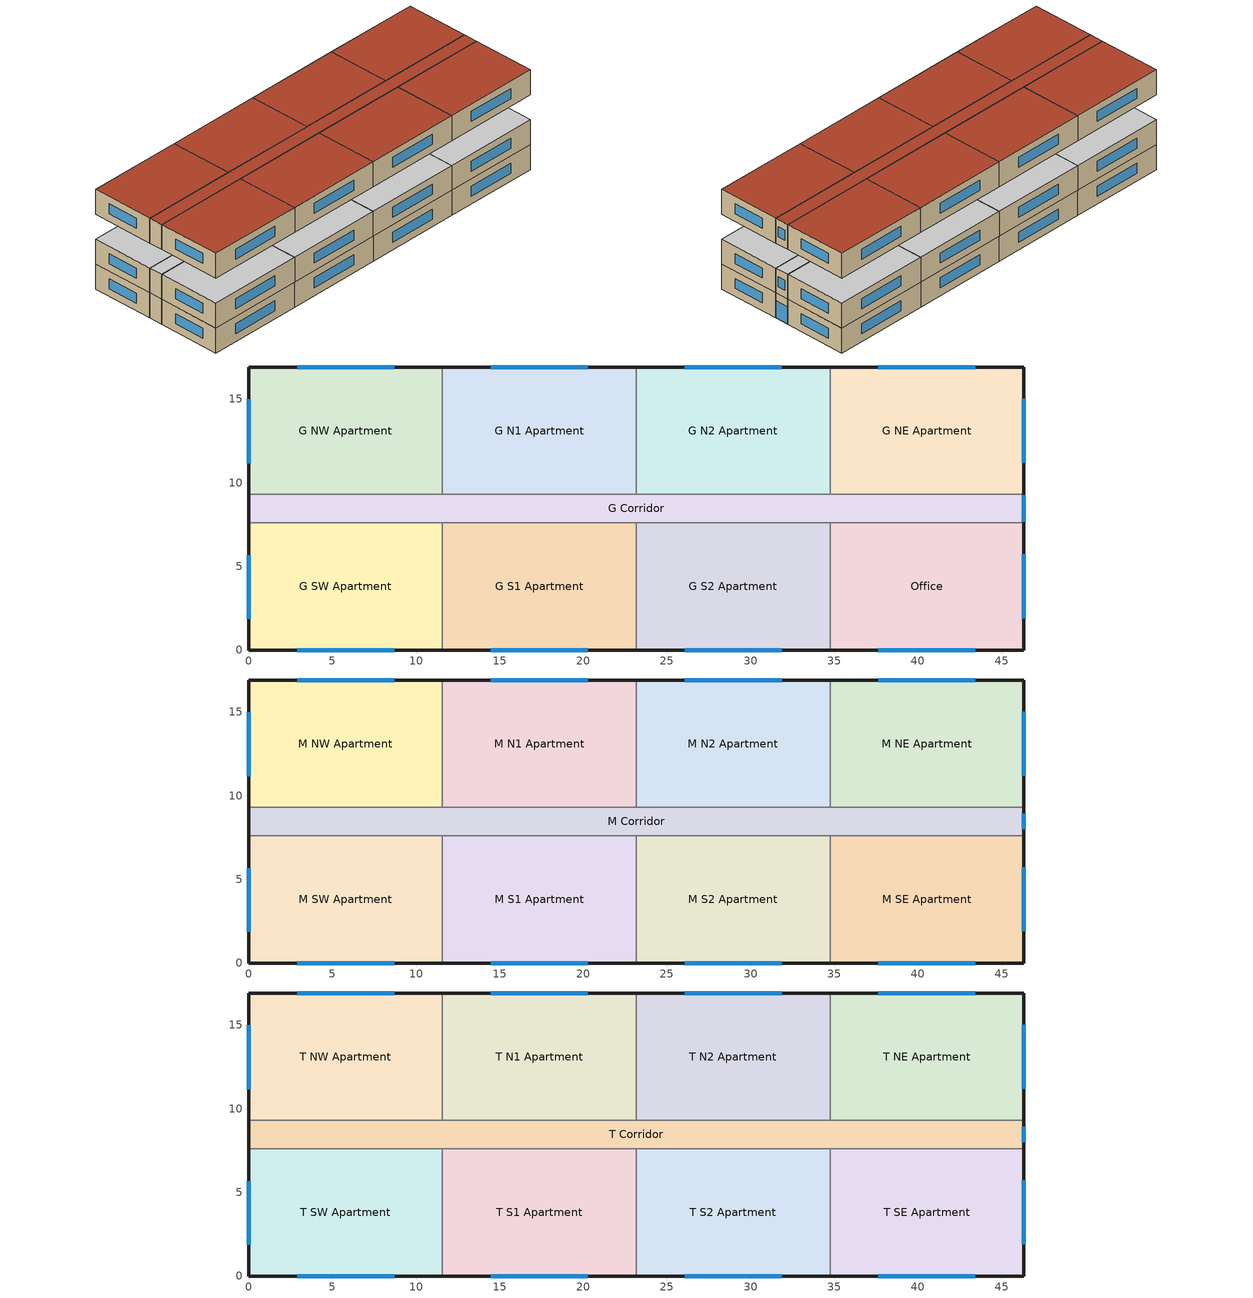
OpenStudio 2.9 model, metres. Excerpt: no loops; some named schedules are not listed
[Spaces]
G S1 Apartment
 floor ground: 23.16,7.62 23.16,0 11.58,0 11.58,7.62 z0
 wall outside: 11.58,0 23.16,0 z0:3.05
 wall to G S2 Apartment: 23.16,0 23.16,7.62 z0:3.05
 wall to G Corridor: 23.16,7.62 11.58,7.62 z0:3.05
 wall to G SW Apartment: 11.58,7.62 11.58,0 z0:3.05
 window: 14.48,0 20.27,0 z0.95:2.17
 ceiling adiabatic (Floor Adiabatic construction): 23.16,0 23.16,7.62 11.58,7.62 11.58,0 z3.05
G S2 Apartment
 floor ground: 34.75,7.62 34.75,0 23.16,0 23.16,7.62 z0
 wall outside: 23.16,0 34.75,0 z0:3.05
 wall to Office: 34.75,0 34.75,7.62 z0:3.05
 wall to G Corridor: 34.75,7.62 23.16,7.62 z0:3.05
 window: 26.06,0 31.85,0 z0.95:2.17
 ceiling adiabatic (Floor Adiabatic construction): 34.75,0 34.75,7.62 23.16,7.62 23.16,0 z3.05
G NE Apartment
 floor ground: 46.33,16.92 46.33,9.3 34.75,9.3 34.75,16.92 z0
 wall outside: 46.33,9.3 46.33,16.92 34.75,16.92 z0:3.05
 wall to G Corridor: 34.75,9.3 46.33,9.3 z0:3.05
 wall to G N2 Apartment: 34.75,16.92 34.75,9.3 z0:3.05
 window: 46.33,11.2 46.33,15.01 / 43.43,16.92 37.64,16.92 z0.95:2.17
 ceiling adiabatic (Floor Adiabatic construction): 46.33,9.3 46.33,16.92 34.75,16.92 34.75,9.3 z3.05
G NW Apartment
 floor ground: 11.58,16.92 11.58,9.3 0,9.3 0,16.92 z0
 wall outside: 11.58,16.92 0,16.92 0,9.3 z0:3.05
 wall to G N1 Apartment: 11.58,9.3 11.58,16.92 z0:3.05
 wall to G Corridor: 0,9.3 11.58,9.3 z0:3.05
 window: 8.69,16.92 2.89,16.92 / 0,14.97 0,11.16 z0.95:2.17
 ceiling adiabatic (Floor Adiabatic construction): 11.58,9.3 11.58,16.92 0,16.92 0,9.3 z3.05
G N1 Apartment
 floor ground: 23.16,16.92 23.16,9.3 11.58,9.3 11.58,16.92 z0
 wall outside: 23.16,16.92 11.58,16.92 z0:3.05
 wall to G N2 Apartment: 23.16,9.3 23.16,16.92 z0:3.05
 wall to G Corridor: 11.58,9.3 23.16,9.3 z0:3.05
 window: 20.27,16.92 14.48,16.92 z0.95:2.17
 ceiling adiabatic (Floor Adiabatic construction): 23.16,9.3 23.16,16.92 11.58,16.92 11.58,9.3 z3.05
Office
 floor ground: 46.33,7.62 46.33,0 34.75,0 34.75,7.62 z0
 wall outside: 34.75,0 46.33,0 46.33,7.62 z0:3.05
 wall to G Corridor: 46.33,7.62 34.75,7.62 z0:3.05
 window: 46.33,1.9 46.33,5.71 / 37.64,0 43.43,0 z0.95:2.17
 ceiling adiabatic (Floor Adiabatic construction): 46.33,0 46.33,7.62 34.75,7.62 34.75,0 z3.05
G Corridor
 floor foundation (CNEBQC_dalle): 46.33,9.3 46.33,7.62 0,7.62 0,9.3 z0
 wall outside: 46.33,7.62 46.33,9.3 / 0,9.3 0,7.62 z0:3.05
 wall to G N2 Apartment: 34.75,9.3 23.16,9.3 z0:3.05
 wall to G SW Apartment: 0,7.62 11.58,7.62 z0:3.05
 window: 46.33,7.67 46.33,9.25 z0.03:2.13
 ceiling adiabatic (Floor Adiabatic construction): 46.33,7.62 46.33,9.3 0,9.3 0,7.62 z3.05
G SW Apartment
 floor ground: 11.58,7.62 11.58,0 0,0 0,7.62 z0
 wall outside: 0,7.62 0,0 11.58,0 z0:3.05
 window: 0,5.68 0,1.87 / 2.9,0 8.69,0 z0.95:2.17
 ceiling adiabatic (Floor Adiabatic construction): 11.58,0 11.58,7.62 0,7.62 0,0 z3.05
G N2 Apartment
 floor ground: 34.75,16.92 34.75,9.3 23.16,9.3 23.16,16.92 z0
 wall outside: 34.75,16.92 23.16,16.92 z0:3.05
 window: 31.85,16.92 26.06,16.92 z0.95:2.17
 ceiling adiabatic (Floor Adiabatic construction): 34.75,9.3 34.75,16.92 23.16,16.92 23.16,9.3 z3.05
M S2 Apartment
 floor adiabatic (Floor Adiabatic construction): 34.75,7.62 34.75,0 23.16,0 23.16,7.62 z3.05
 wall outside: 23.16,0 34.75,0 z3.05:6.1
 wall to M SE Apartment: 34.75,0 34.75,7.62 z3.05:6.1
 wall to M S1 Apartment: 23.16,7.62 23.16,0 z3.05:6.1
 wall to M Corridor: 34.75,7.62 23.16,7.62 z3.05:6.1
 window: 26.06,0 31.85,0 z4:5.22
 ceiling adiabatic (Floor Adiabatic construction): 34.75,0 34.75,7.62 23.16,7.62 23.16,0 z6.1
M SE Apartment
 floor adiabatic (Floor Adiabatic construction): 46.33,7.62 46.33,0 34.75,0 34.75,7.62 z3.05
 wall outside: 34.75,0 46.33,0 46.33,7.62 z3.05:6.1
 wall to M Corridor: 46.33,7.62 34.75,7.62 z3.05:6.1
 window: 37.64,0 43.43,0 / 46.33,1.9 46.33,5.71 z4:5.22
 ceiling adiabatic (Floor Adiabatic construction): 46.33,0 46.33,7.62 34.75,7.62 34.75,0 z6.1
M Corridor
 floor adiabatic (Floor Adiabatic construction): 46.33,9.3 46.33,7.62 0,7.62 0,9.3 z3.05
 wall outside: 0,9.3 0,7.62 / 46.33,7.62 46.33,9.3 z3.05:6.1
 wall to M SW Apartment: 0,7.62 11.58,7.62 z3.05:6.1
 wall to M N1 Apartment: 23.16,9.3 11.58,9.3 z3.05:6.1
 wall to M NE Apartment: 46.33,9.3 34.75,9.3 z3.05:6.1
 wall to M N2 Apartment: 34.75,9.3 23.16,9.3 z3.05:6.1
 wall to M S1 Apartment: 11.58,7.62 23.16,7.62 z3.05:6.1
 wall to M NW Apartment: 11.58,9.3 0,9.3 z3.05:6.1
 window: 46.33,8 46.33,8.91 z4:5.22
 ceiling adiabatic (Floor Adiabatic construction): 46.33,7.62 46.33,9.3 0,9.3 0,7.62 z6.1
M SW Apartment
 floor adiabatic (Floor Adiabatic construction): 11.58,7.62 11.58,0 0,0 0,7.62 z3.05
 wall outside: 0,7.62 0,0 11.58,0 z3.05:6.1
 wall to M S1 Apartment: 11.58,0 11.58,7.62 z3.05:6.1
 window: 0,5.68 0,1.87 / 2.9,0 8.69,0 z4:5.22
 ceiling adiabatic (Floor Adiabatic construction): 11.58,0 11.58,7.62 0,7.62 0,0 z6.1
M NE Apartment
 floor adiabatic (Floor Adiabatic construction): 46.33,16.92 46.33,9.3 34.75,9.3 34.75,16.92 z3.05
 wall outside: 46.33,9.3 46.33,16.92 34.75,16.92 z3.05:6.1
 wall to M N2 Apartment: 34.75,16.92 34.75,9.3 z3.05:6.1
 window: 46.33,11.2 46.33,15.01 / 43.43,16.92 37.64,16.92 z4:5.22
 ceiling adiabatic (Floor Adiabatic construction): 46.33,9.3 46.33,16.92 34.75,16.92 34.75,9.3 z6.1
M N2 Apartment
 floor adiabatic (Floor Adiabatic construction): 34.75,16.92 34.75,9.3 23.16,9.3 23.16,16.92 z3.05
 wall outside: 34.75,16.92 23.16,16.92 z3.05:6.1
 wall to M N1 Apartment: 23.16,16.92 23.16,9.3 z3.05:6.1
 window: 31.85,16.92 26.06,16.92 z4:5.22
 ceiling adiabatic (Floor Adiabatic construction): 34.75,9.3 34.75,16.92 23.16,16.92 23.16,9.3 z6.1
M N1 Apartment
 floor adiabatic (Floor Adiabatic construction): 23.16,16.92 23.16,9.3 11.58,9.3 11.58,16.92 z3.05
 wall outside: 23.16,16.92 11.58,16.92 z3.05:6.1
 wall to M NW Apartment: 11.58,16.92 11.58,9.3 z3.05:6.1
 window: 20.27,16.92 14.48,16.92 z4:5.22
 ceiling adiabatic (Floor Adiabatic construction): 23.16,9.3 23.16,16.92 11.58,16.92 11.58,9.3 z6.1
M S1 Apartment
 floor adiabatic (Floor Adiabatic construction): 23.16,7.62 23.16,0 11.58,0 11.58,7.62 z3.05
 wall outside: 11.58,0 23.16,0 z3.05:6.1
 window: 14.48,0 20.27,0 z4:5.22
 ceiling adiabatic (Floor Adiabatic construction): 23.16,0 23.16,7.62 11.58,7.62 11.58,0 z6.1
M NW Apartment
 floor adiabatic (Floor Adiabatic construction): 11.58,16.92 11.58,9.3 0,9.3 0,16.92 z3.05
 wall outside: 11.58,16.92 0,16.92 0,9.3 z3.05:6.1
 window: 0,14.97 0,11.16 / 8.69,16.92 2.89,16.92 z4:5.22
 ceiling adiabatic (Floor Adiabatic construction): 11.58,9.3 11.58,16.92 0,16.92 0,9.3 z6.1
T SW Apartment
 floor adiabatic (Floor Adiabatic construction): 11.58,7.62 11.58,0 0,0 0,7.62 z9.14
 wall outside: 0,7.62 0,0 11.58,0 z9.14:12.19
 wall to T S1 Apartment: 11.58,0 11.58,7.62 z9.14:12.19
 wall to T Corridor: 11.58,7.62 0,7.62 z9.14:12.19
 window: 0,5.68 0,1.87 / 2.9,0 8.69,0 z10.1:11.32
 roof outside: 11.58,0 11.58,7.62 0,7.62 0,0 z12.19
T N1 Apartment
 floor adiabatic (Floor Adiabatic construction): 23.16,16.92 23.16,9.3 11.58,9.3 11.58,16.92 z9.14
 wall outside: 23.16,16.92 11.58,16.92 z9.14:12.19
 wall to T Corridor: 11.58,9.3 23.16,9.3 z9.14:12.19
 wall to T NW Apartment: 11.58,16.92 11.58,9.3 z9.14:12.19
 wall to T N2 Apartment: 23.16,9.3 23.16,16.92 z9.14:12.19
 window: 20.27,16.92 14.48,16.92 z10.1:11.32
 roof outside: 23.16,9.3 23.16,16.92 11.58,16.92 11.58,9.3 z12.19
T Corridor
 floor adiabatic (Floor Adiabatic construction): 46.33,9.3 46.33,7.62 0,7.62 0,9.3 z9.14
 wall outside: 46.33,7.62 46.33,9.3 / 0,9.3 0,7.62 z9.14:12.19
 wall to T SE Apartment: 34.75,7.62 46.33,7.62 z9.14:12.19
 wall to T S1 Apartment: 11.58,7.62 23.16,7.62 z9.14:12.19
 wall to T NW Apartment: 11.58,9.3 0,9.3 z9.14:12.19
 wall to T N2 Apartment: 34.75,9.3 23.16,9.3 z9.14:12.19
 wall to T S2 Apartment: 23.16,7.62 34.75,7.62 z9.14:12.19
 wall to T NE Apartment: 46.33,9.3 34.75,9.3 z9.14:12.19
 window: 46.33,8 46.33,8.91 z10.1:11.32
 roof outside: 46.33,7.62 46.33,9.3 0,9.3 0,7.62 z12.19
T N2 Apartment
 floor adiabatic (Floor Adiabatic construction): 34.75,16.92 34.75,9.3 23.16,9.3 23.16,16.92 z9.14
 wall outside: 34.75,16.92 23.16,16.92 z9.14:12.19
 wall to T NE Apartment: 34.75,9.3 34.75,16.92 z9.14:12.19
 window: 31.85,16.92 26.06,16.92 z10.1:11.32
 roof outside: 34.75,9.3 34.75,16.92 23.16,16.92 23.16,9.3 z12.19
T NW Apartment
 floor adiabatic (Floor Adiabatic construction): 11.58,16.92 11.58,9.3 0,9.3 0,16.92 z9.14
 wall outside: 11.58,16.92 0,16.92 0,9.3 z9.14:12.19
 window: 8.69,16.92 2.89,16.92 / 0,14.97 0,11.16 z10.1:11.32
 roof outside: 11.58,9.3 11.58,16.92 0,16.92 0,9.3 z12.19
T NE Apartment
 floor adiabatic (Floor Adiabatic construction): 46.33,16.92 46.33,9.3 34.75,9.3 34.75,16.92 z9.14
 wall outside: 46.33,9.3 46.33,16.92 34.75,16.92 z9.14:12.19
 window: 43.43,16.92 37.64,16.92 / 46.33,11.2 46.33,15.01 z10.1:11.32
 roof outside: 46.33,9.3 46.33,16.92 34.75,16.92 34.75,9.3 z12.19
T S2 Apartment
 floor adiabatic (Floor Adiabatic construction): 34.75,7.62 34.75,0 23.16,0 23.16,7.62 z9.14
 wall outside: 23.16,0 34.75,0 z9.14:12.19
 wall to T SE Apartment: 34.75,0 34.75,7.62 z9.14:12.19
 wall to T S1 Apartment: 23.16,7.62 23.16,0 z9.14:12.19
 window: 26.06,0 31.85,0 z10.1:11.32
 roof outside: 34.75,0 34.75,7.62 23.16,7.62 23.16,0 z12.19
T S1 Apartment
 floor adiabatic (Floor Adiabatic construction): 23.16,7.62 23.16,0 11.58,0 11.58,7.62 z9.14
 wall outside: 11.58,0 23.16,0 z9.14:12.19
 window: 14.48,0 20.27,0 z10.1:11.32
 roof outside: 23.16,0 23.16,7.62 11.58,7.62 11.58,0 z12.19
T SE Apartment
 floor adiabatic (Floor Adiabatic construction): 46.33,7.62 46.33,0 34.75,0 34.75,7.62 z9.14
 wall outside: 34.75,0 46.33,0 46.33,7.62 z9.14:12.19
 window: 46.33,1.9 46.33,5.71 / 37.64,0 43.43,0 z10.1:11.32
 roof outside: 46.33,0 46.33,7.62 34.75,7.62 34.75,0 z12.19
[Site]
Quebec City: Latitude {deg}=46.8; Longitude {deg}=-71.38; Time Zone {hr}=-5; Elevation {m}=73; Terrain=City
[Building]
-MidriseApartment-ASHRAE 169-2013-7A created: 2020-12-11 15:09:36 -0500: North Axis {deg}=0; Default Construction Set=REENB_rig2; Standards Number of Stories=4; Standards Number of Above Ground Stories=4; Standards Building Type=MidriseApartment
[ClimateZones]
Climate Zone Institution Name 1=ASHRAE; Climate Zone Document Name 1=ANSI/ASHRAE Standard 169; Climate Zone Document Year 1=2006; Climate Zone Value 1=7; Climate Zone Institution Name 2=CEC; Climate Zone Document Name 2=California Climate Zone Descriptions; Climate Zone Document Year 2=1995
[Site:WaterMainsTemperature]
Calculation Method=Correlation; Annual Average Outdoor Air Temperature {C}=3.29167; Maximum Difference In Monthly Average Outdoor Air Temperatures {deltaC}=36.6
[Site:GroundTemperature:BuildingSurface]
19.527, 19.502, 19.536, 19.598, 20.002, 21.64, 22.225, 22.375, 21.449, 20.121, 19.802, 19.633
[SizingPeriod:DesignDay] Daily Dry-Bulb Temperature Range {deltaC}=10; Barometric Pressure {Pa}=100451; Wind Speed {m/s}=5.1; Wind Direction {deg}=240; Sky Clearness=0; Rain Indicator=0; Snow Indicator=0; Day of Month=21; Month=7; Day Type=SummerDesignDay; Daylight Saving Time Indicator=0; Dry-Bulb Temperature Range Modifier Type=DefaultMultipliers; Solar Model Indicator=ASHRAETau; ASHRAE Taub=0.44; ASHRAE Taud=2.068
Name | Maximum Dry-Bulb Temperature {C} | Humidity Indicating Conditions at Maximum Dry-Bulb | Humidity Indicating Type
Quebec City Ann Clg .4% Condns Enth=>MDB | 27.1 | 67700 | Enthalpy
Quebec City Ann Clg .4% Condns DP=>MDB | 25.3 | 21.3 | Dewpoint
Quebec City Ann Clg .4% Condns WB=>MDB | 26.9 | 22.7 | Wetbulb
Quebec City Ann Clg .4% Condns DB=>MWB | 28.9 | 21.3 | Wetbulb
[Material:NoMass]
Name | Roughness | Thermal Resistance {m2-K/W} | Thermal Absorptance | Solar Absorptance | Visible Absorptance
CP02 CARPET PAD | VeryRough | 0.21648 | 0.9 | 0.7 | 0.8
Nonres_Floor_Insulation | MediumSmooth | 2.88292 | 0.9 | 0.7 | 0.7
REENB_iso_mur1 | Smooth | 2.1
REENB_iso_rig2 | Smooth | 2.82
MRIDEAUX_iso | Smooth | 0.74
[Material]
Name | Roughness | Thickness {m} | Conductivity {W/m-K} | Density {kg/m3} | Specific Heat {J/kg-K} | Thermal Absorptance | Solar Absorptance | Visible Absorptance
100mm Normalweight concrete floor | MediumSmooth | 0.1016 | 2.31 | 2322 | 832
G01 13mm gypsum board | Smooth | 0.0127 | 0.16 | 800 | 1090 | 0.9 | 0.7 | 0.5
4 in. Normalweight Concrete Floor | MediumRough | 0.1016 | 2.31 | 2322 | 832 | 0.9 | 0.7 | 0.7
Roof Membrane | VeryRough | 0.0095 | 0.16 | 1121.29 | 1460 | 0.9 | 0.7 | 0.7
F08 Metal surface | Smooth | 0.0008 | 45.28 | 7824 | 500 | 0.9 | 0.7 | 0.7
G05 25mm wood; flooring 16mm wood | MediumSmooth | 0.0254 | 0.15 | 608 | 1630 | 0.9 | 0.5 | 0.5
Std Wood 6inch | MediumSmooth | 0.15 | 0.12 | 540 | 1210 | 0.9 | 0.7 | 0.7
M11 100mm lightweight concrete | MediumRough | 0.1016 | 0.53 | 1280 | 840 | 0.9 | 0.5 | 0.5
1/2IN Gypsum | Smooth | 0.0127 | 0.16 | 784.9 | 830 | 0.9 | 0.4 | 0.4
I01 25mm insulation board | MediumRough | 0.0254 | 0.03 | 43 | 1210 | 0.9 | 0.6 | 0.6
[Construction]
Floor Adiabatic construction: CP02 CARPET PAD, 100mm Normalweight concrete floor, Nonres_Floor_Insulation
Typical Interior Floor: 100mm Normalweight concrete floor, CP02 CARPET PAD
Typical Interior Wall: G01 13mm gypsum board, G01 13mm gypsum board
Typical Interior Ceiling: CP02 CARPET PAD, 100mm Normalweight concrete floor
Typical Interior Partition: G05 25mm wood
InteriorFurnishings: Std Wood 6inch
CNEBQC_dalle: I01 25mm insulation board, 4 in. Normalweight Concrete Floor, flooring 16mm wood
REENB_fen: REENB_U
REENB_mur1: M11 100mm lightweight concrete, F04 Wall air space resistance, 1/2IN Gypsum, REENB_iso_mur1, 1/2IN Gypsum
REENB_rig2: Roof Membrane, REENB_iso_rig2, 1/2IN Gypsum
MURSRIDEAUX: F08 Metal surface, MRIDEAUX_iso, 1/2IN Gypsum
[DefaultSurfaceConstructions]
Name | Floor Construction | Wall Construction | Roof Ceiling Construction
Default Surface Constructions 4 | REENB_rig2 | REENB_mur1 | REENB_rig2
Default Surface Constructions 5; Default Surface Constructions 11 | Typical Interior Floor | Typical Interior Wall | Typical Interior Ceiling
Default Surface Constructions 6; Default Surface Constructions 12 | CNEBQC_dalle | CNEBQC_dalle | CNEBQC_dalle
Default Surface Constructions 10 | REENB_rig2 | MURSRIDEAUX | REENB_rig2
[DefaultSubSurfaceConstructions] Fixed Window Construction=REENB_fen; Operable Window Construction=REENB_fen; Door Construction=REENB_fen
Name | Glass Door Construction | Overhead Door Construction | Skylight Construction | Tubular Daylight Dome Construction | Tubular Daylight Diffuser Construction
Default Sub Surface Constructions 3; Default Sub Surface Constructions 7 | REENB_fen | REENB_fen | REENB_fen | REENB_fen | REENB_fen
Default Sub Surface Constructions 4; Default Sub Surface Constructions 8
[WindowMaterial:SimpleGlazingSystem]
REENB_U: U-Factor {W/m2-K}=2.8; Solar Heat Gain Coefficient=0.45; Visible Transmittance=0.7
[Material:AirGap]
F04 Wall air space resistance: Thermal Resistance {m2-K/W}=0.15
[DefaultConstructionSet] Interior Partition Construction=Typical Interior Partition
Name | Default Exterior Surface Constructions | Default Interior Surface Constructions | Default Ground Contact Surface Constructions | Default Exterior SubSurface Constructions | Default Interior SubSurface Constructions
REENB_rig2 | Default Surface Constructions 4 | Default Surface Constructions 5 | Default Surface Constructions 6 | Default Sub Surface Constructions 3 | Default Sub Surface Constructions 4
REENB_rig2_mrideaux | Default Surface Constructions 10 | Default Surface Constructions 11 | Default Surface Constructions 12 | Default Sub Surface Constructions 7 | Default Sub Surface Constructions 8
[Space]
Name | Space Type | Building Story | Thermal Zone | Default Construction Set
T SE Apartment | MidriseApartment Apartment_topfloor_WE | Building Story 3 | T SE Apartment ZN
G Corridor | MidriseApartment Corridor | Building Story 1 | G Corridor ZN | REENB_rig2_mrideaux
T SW Apartment | MidriseApartment Apartment_topfloor_WE | Building Story 3 | T SW Apartment ZN
M S2 Apartment | MidriseApartment Apartment | Building Story 2 | M S2 Apartment ZN
M SE Apartment | MidriseApartment Apartment | Building Story 2 | M SE Apartment ZN
T N1 Apartment | MidriseApartment Apartment_topfloor_NS | Building Story 3 | T N1 Apartment ZN
T Corridor | MidriseApartment Corridor_topfloor | Building Story 3 | T Corridor ZN | REENB_rig2_mrideaux
T N2 Apartment | MidriseApartment Apartment_topfloor_NS | Building Story 3 | T N2 Apartment ZN
M SW Apartment | MidriseApartment Apartment | Building Story 2 | M SW Apartment ZN
T NW Apartment | MidriseApartment Apartment_topfloor_WE | Building Story 3 | T NW Apartment ZN
M Corridor | MidriseApartment Corridor | Building Story 2 | M Corridor ZN | REENB_rig2_mrideaux
G S1 Apartment | MidriseApartment Apartment | Building Story 1 | G S1 Apartment ZN
G S2 Apartment | MidriseApartment Apartment | Building Story 1 | G S2 Apartment ZN
M NE Apartment | MidriseApartment Apartment | Building Story 2 | M NE Apartment ZN
T NE Apartment | MidriseApartment Apartment_topfloor_WE | Building Story 3 | T NE Apartment ZN
G NW Apartment | MidriseApartment Apartment | Building Story 1 | G NW Apartment ZN
T S1 Apartment | MidriseApartment Apartment_topfloor_NS | Building Story 3 | T S1 Apartment ZN
M N1 Apartment | MidriseApartment Apartment | Building Story 2 | M N1 Apartment ZN
Office | MidriseApartment Office | Building Story 1 | Office ZN | REENB_rig2_mrideaux
G NE Apartment | MidriseApartment Apartment | Building Story 1 | G NE Apartment ZN
T S2 Apartment | MidriseApartment Apartment_topfloor_NS | Building Story 3 | T S2 Apartment ZN
G SW Apartment | MidriseApartment Apartment | Building Story 1 | G SW Apartment ZN
M N2 Apartment | MidriseApartment Apartment | Building Story 2 | M N2 Apartment ZN
G N1 Apartment | MidriseApartment Apartment | Building Story 1 | G N1 Apartment ZN
G N2 Apartment | MidriseApartment Apartment | Building Story 1 | G N2 Apartment ZN
M S1 Apartment | MidriseApartment Apartment | Building Story 2 | M S1 Apartment ZN
M NW Apartment | MidriseApartment Apartment | Building Story 2 | M NW Apartment ZN
[BuildingStory]
Name | Nominal Z Coordinate {m}
Building Story 1 | 0
Building Story 2 | 3.04785
Building Story 3 | 9.14355
[SpaceType] Standards Building Type=MidriseApartment
Name | Default Schedule Set | Design Specification Outdoor Air Object | Standards Space Type
MidriseApartment Office | MidriseApartment Office Schedule Set | MidriseApartment Office Ventilation | Office
MidriseApartment Corridor | MidriseApartment Corridor Schedule Set | MidriseApartment Corridor Ventilation | Corridor
MidriseApartment Corridor_topfloor | MidriseApartment Corridor_topfloor Schedule Set | MidriseApartment Corridor_topfloor Ventilation | Corridor_topfloor
MidriseApartment Apartment | MidriseApartment Apartment Schedule Set | MidriseApartment Apartment Ventilation | Apartment
MidriseApartment Apartment_topfloor_WE | MidriseApartment Apartment_topfloor_WE Schedule Set | MidriseApartment Apartment_topfloor_WE Ventilation | Apartment_topfloor_WE
MidriseApartment Apartment_topfloor_NS | MidriseApartment Apartment_topfloor_NS Schedule Set | MidriseApartment Apartment_topfloor_NS Ventilation | Apartment_topfloor_NS
[People:Definition] Number of People Calculation Method=People/Area; Fraction Radiant=0.3
Name | People per Space Floor Area {person/m2}
MidriseApartment Apartment People Definition; MidriseApartment Apartment_topfloor_NS People Definition; MidriseApartment Apartment_topfloor_WE People Definition | 0.0283091
MidriseApartment Office People Definition | 0.0113021
[People] Work Efficiency Schedule=Work Efficiency Schedule; Clothing Insulation Schedule=Clothing Schedule; Air Velocity Schedule=Air Velocity Schedule; Multiplier=1
Name | People Definition | Space or SpaceType
MidriseApartment Apartment People | MidriseApartment Apartment People Definition | MidriseApartment Apartment
MidriseApartment Apartment_topfloor_NS People | MidriseApartment Apartment_topfloor_NS People Definition | MidriseApartment Apartment_topfloor_NS
MidriseApartment Apartment_topfloor_WE People | MidriseApartment Apartment_topfloor_WE People Definition | MidriseApartment Apartment_topfloor_WE
MidriseApartment Office People | MidriseApartment Office People Definition | MidriseApartment Office
[Lights:Definition] Design Level Calculation Method=Watts/Area; Fraction Radiant=0.6; Fraction Visible=0.2
Name | Watts per Space Floor Area {W/m2} | Return Air Fraction
MidriseApartment Apartment Lights Definition; MidriseApartment Apartment_topfloor_NS Lights Definition; MidriseApartment Apartment_topfloor_WE Lights Definition | 11.5174
MidriseApartment Apartment Additional Lights Definition; MidriseApartment Apartment_topfloor_NS Additional Lights Definition; MidriseApartment Apartment_topfloor_WE Additional Lights Definition | 2.90626 | 0
MidriseApartment Corridor Lights Definition; MidriseApartment Corridor_topfloor Lights Definition | 8.52502
MidriseApartment Office Lights Definition | 11.9479
[Lights]
Name | Lights Definition | Space or SpaceType | Fraction Replaceable
MidriseApartment Apartment Lights | MidriseApartment Apartment Lights Definition | MidriseApartment Apartment | 0
MidriseApartment Apartment Additional Lights | MidriseApartment Apartment Additional Lights Definition | MidriseApartment Apartment | 1
MidriseApartment Apartment_topfloor_NS Lights | MidriseApartment Apartment_topfloor_NS Lights Definition | MidriseApartment Apartment_topfloor_NS | 0
MidriseApartment Apartment_topfloor_NS Additional Lights | MidriseApartment Apartment_topfloor_NS Additional Lights Definition | MidriseApartment Apartment_topfloor_NS | 1
MidriseApartment Apartment_topfloor_WE Lights | MidriseApartment Apartment_topfloor_WE Lights Definition | MidriseApartment Apartment_topfloor_WE | 0
MidriseApartment Apartment_topfloor_WE Additional Lights | MidriseApartment Apartment_topfloor_WE Additional Lights Definition | MidriseApartment Apartment_topfloor_WE | 1
MidriseApartment Corridor Lights | MidriseApartment Corridor Lights Definition | MidriseApartment Corridor | 0
MidriseApartment Corridor_topfloor Lights | MidriseApartment Corridor_topfloor Lights Definition | MidriseApartment Corridor_topfloor | 0
MidriseApartment Office Lights | MidriseApartment Office Lights Definition | MidriseApartment Office | 0
[ElectricEquipment:Definition]
Name | Design Level Calculation Method | Watts per Space Floor Area {W/m2} | Fraction Radiant | Design Level {W} | Fraction Latent | Fraction Lost
MidriseApartment Apartment Elec Equip Definition; MidriseApartment Apartment_topfloor_NS Elec Equip Definition; MidriseApartment Apartment_topfloor_WE Elec Equip Definition; MidriseApartment Office Elec Equip Definition | Watts/Area | 6.67 | 0.5
Ground Corridor Electric Equipment Definition1 | EquipmentLevel |  | 0 | 16055 | 0 | 0.95
Ground Corridor Electric Equipment Definition2 | EquipmentLevel |  | 0 | 63 | 0 | 0.95
[ElectricEquipment]
Name | Electric Equipment Definition | Space or SpaceType | Schedule
MidriseApartment Apartment Elec Equip | MidriseApartment Apartment Elec Equip Definition | MidriseApartment Apartment
MidriseApartment Apartment_topfloor_NS Elec Equip | MidriseApartment Apartment_topfloor_NS Elec Equip Definition | MidriseApartment Apartment_topfloor_NS
MidriseApartment Apartment_topfloor_WE Elec Equip | MidriseApartment Apartment_topfloor_WE Elec Equip Definition | MidriseApartment Apartment_topfloor_WE
MidriseApartment Office Elec Equip | MidriseApartment Office Elec Equip Definition | MidriseApartment Office
G Corridor_Elevators_Equip | Ground Corridor Electric Equipment Definition1 | G Corridor | ApartmentMidRise BLDG_ELEVATORS
Elevators_Lights_Fan | Ground Corridor Electric Equipment Definition2 | G Corridor | ApartmentMidRise ELEV_LIGHT_FAN_SCH_ADD_DF
[DesignSpecification:OutdoorAir] Outdoor Air Flow per Person {m3/s-person}=0; Outdoor Air Flow Air Changes per Hour {1/hr}=0
Name | Outdoor Air Method | Outdoor Air Flow per Floor Area {m3/s-m2} | Outdoor Air Flow Rate {m3/s}
MidriseApartment Apartment Ventilation; MidriseApartment Apartment_topfloor_NS Ventilation; MidriseApartment Apartment_topfloor_WE Ventilation | Sum | 0.000296324 | 0
MidriseApartment Corridor Ventilation; MidriseApartment Corridor_topfloor Ventilation |  | 0
MidriseApartment Office Ventilation | Sum | 0.0004318 | 0
[DefaultScheduleSet]
Name | Number of People Schedule | People Activity Level Schedule | Lighting Schedule | Electric Equipment Schedule | Infiltration Schedule
MidriseApartment Apartment Schedule Set; MidriseApartment Apartment_topfloor_NS Schedule Set; MidriseApartment Apartment_topfloor_WE Schedule Set | ApartmentMidRise OCC_APT_SCH | ApartmentMidRise Activity Schedule | ApartmentMidRise LTG_APT_SCH | ApartmentMidRise EQP_APT_SCH | ApartmentMidRise INF_APT_SCH
MidriseApartment Corridor Schedule Set; MidriseApartment Corridor_topfloor Schedule Set | ApartmentMidRise All Off |  | ApartmentMidRise LTG_COR_SCH_2013 | ApartmentMidRise BLDG_ELEVATORS | ApartmentMidRise INF_COR_SCH
MidriseApartment Office Schedule Set | ApartmentMidRise OCC_OFF_SCH | ApartmentMidRise Activity Schedule | ApartmentMidRise LTG_OFF_SCH_2013 | ApartmentMidRise EQP_OFF_SCH_2010_2013 | ApartmentMidRise INF_OFF_SCH
[ThermostatSetpoint:DualSetpoint]
Name | Heating Setpoint Temperature Schedule | Cooling Setpoint Temperature Schedule
MidriseApartment Corridor Thermostat 1; MidriseApartment Apartment Thermostat 1; MidriseApartment Apartment Thermostat 2; MidriseApartment Apartment Thermostat 3; MidriseApartment Apartment Thermostat 4; MidriseApartment Apartment Thermostat 5; MidriseApartment Apartment Thermostat 6; MidriseApartment Apartment Thermostat 7; MidriseApartment Corridor Thermostat 2; MidriseApartment Apartment Thermostat 8; MidriseApartment Apartment Thermostat 9; MidriseApartment Apartment Thermostat 10; MidriseApartment Apartment Thermostat 11; MidriseApartment Apartment Thermostat 12; MidriseApartment Apartment Thermostat 13; MidriseApartment Apartment Thermostat 14; MidriseApartment Apartment Thermostat 15; MidriseApartment Corridor_topfloor Thermostat 1; MidriseApartment Apartment_topfloor_NS Thermostat 1; MidriseApartment Apartment_topfloor_NS Thermostat 2; MidriseApartment Apartment_topfloor_WE Thermostat 1; MidriseApartment Apartment_topfloor_WE Thermostat 2; MidriseApartment Apartment_topfloor_NS Thermostat 3; MidriseApartment Apartment_topfloor_NS Thermostat 4; MidriseApartment Apartment_topfloor_WE Thermostat 3; MidriseApartment Apartment_topfloor_WE Thermostat 4 | ApartmentMidRise HTGSETP_APT_SCH | ApartmentMidRise CLGSETP_APT_SCH
MidriseApartment Office Thermostat 1 | ApartmentMidRise HTGSETP_OFF_SCH_NO_OPTIMUM | ApartmentMidRise CLGSETP_OFF_SCH_NO_OPTIMUM
[SpaceInfiltration:DesignFlowRate] Temperature Term Coefficient=0; Velocity Squared Term Coefficient=0
Name | Space or SpaceType | Schedule | Design Flow Rate Calculation Method | Flow per Exterior Surface Area {m3/s-m2} | Constant Term Coefficient | Velocity Term Coefficient | Design Flow Rate {m3/s}
G Corridor Infiltration | G Corridor | ApartmentMidRise INF_COR_SCH | Flow/ExteriorArea | 0.000569573 | 0 | 0.224
G N1 Apartment Infiltration | G N1 Apartment | ApartmentMidRise INF_APT_SCH | Flow/ExteriorArea | 0.000569573 | 0 | 0.224
G N2 Apartment Infiltration | G N2 Apartment | ApartmentMidRise INF_APT_SCH | Flow/ExteriorArea | 0.000569573 | 0 | 0.224
G NE Apartment Infiltration | G NE Apartment | ApartmentMidRise INF_APT_SCH | Flow/ExteriorArea | 0.000569573 | 0 | 0.224
G NW Apartment Infiltration | G NW Apartment | ApartmentMidRise INF_APT_SCH | Flow/ExteriorArea | 0.000569573 | 0 | 0.224
G S1 Apartment Infiltration | G S1 Apartment | ApartmentMidRise INF_APT_SCH | Flow/ExteriorArea | 0.000569573 | 0 | 0.224
G S2 Apartment Infiltration | G S2 Apartment | ApartmentMidRise INF_APT_SCH | Flow/ExteriorArea | 0.000569573 | 0 | 0.224
G SW Apartment Infiltration | G SW Apartment | ApartmentMidRise INF_APT_SCH | Flow/ExteriorArea | 0.000569573 | 0 | 0.224
M Corridor Infiltration | M Corridor | ApartmentMidRise INF_COR_SCH | Flow/ExteriorArea | 0.000569573 | 0 | 0.224
M N1 Apartment Infiltration | M N1 Apartment | ApartmentMidRise INF_APT_SCH | Flow/ExteriorArea | 0.000569573 | 0 | 0.224
M N2 Apartment Infiltration | M N2 Apartment | ApartmentMidRise INF_APT_SCH | Flow/ExteriorArea | 0.000569573 | 0 | 0.224
M NE Apartment Infiltration | M NE Apartment | ApartmentMidRise INF_APT_SCH | Flow/ExteriorArea | 0.0005 | 0 | 0.224
M NW Apartment Infiltration | M NW Apartment | ApartmentMidRise INF_APT_SCH | Flow/ExteriorArea | 0.000569573 | 0 | 0.224
M S1 Apartment Infiltration | M S1 Apartment | ApartmentMidRise INF_APT_SCH | Flow/ExteriorArea | 0.000569573 | 0 | 0.224
M S2 Apartment Infiltration | M S2 Apartment | ApartmentMidRise INF_APT_SCH | Flow/ExteriorArea | 0.000569573 | 0 | 0.224
M SE Apartment Infiltration | M SE Apartment | ApartmentMidRise INF_APT_SCH | Flow/ExteriorArea | 0.000569573 | 0 | 0.224
M SW Apartment Infiltration | M SW Apartment | ApartmentMidRise INF_APT_SCH | Flow/ExteriorArea | 0.000569573 | 0 | 0.224
Office Infiltration | Office | ApartmentMidRise INF_OFF_SCH | Flow/ExteriorArea | 0.000569573 | 0 | 0.224
T Corridor Infiltration | T Corridor | ApartmentMidRise INF_COR_SCH | Flow/ExteriorArea | 6.62304e-05 | 0 | 0.224
T N1 Apartment Infiltration | T N1 Apartment | ApartmentMidRise INF_APT_SCH | Flow/ExteriorArea | 0.00015 | 0 | 0.224
T N2 Apartment Infiltration | T N2 Apartment | ApartmentMidRise INF_APT_SCH | Flow/ExteriorArea | 0.000162738 | 0 | 0.224
T NE Apartment Infiltration | T NE Apartment | ApartmentMidRise INF_APT_SCH | Flow/ExteriorArea | 0.000227111 | 0 | 0.224
T NW Apartment Infiltration | T NW Apartment | ApartmentMidRise INF_APT_SCH | Flow/ExteriorArea | 0.000227111 | 0 | 0.224
T S1 Apartment Infiltration | T S1 Apartment | ApartmentMidRise INF_APT_SCH | Flow/ExteriorArea | 0.000162738 | 0 | 0.224
T S2 Apartment Infiltration | T S2 Apartment | ApartmentMidRise INF_APT_SCH | Flow/ExteriorArea | 0.000162738 | 0 | 0.224
T SE Apartment Infiltration | T SE Apartment | ApartmentMidRise INF_APT_SCH | Flow/ExteriorArea | 0.000227111 | 0 | 0.224
T SW Apartment Infiltration | T SW Apartment | ApartmentMidRise INF_APT_SCH | Flow/ExteriorArea | 0.000227111 | 0 | 0.224
G Corridor door Infiltration | G Corridor | ApartmentMidRise INFIL_Door_Opening_SCH_2010_2013 | Flow/Space |  | 1 | 0 | 0.327531
[ThermalZone] Use Ideal Air Loads=No
Name | Thermostat | Primary Daylighting Control | Fraction of Zone Controlled by Primary Daylighting Control | Secondary Daylighting Control | Fraction of Zone Controlled by Secondary Daylighting Control | Multiplier
G Corridor ZN | MidriseApartment Corridor Thermostat 1
G N1 Apartment ZN | MidriseApartment Apartment Thermostat 1 | G N1 Apartment Daylt Sensor 1 | 0.196 | G N1 Apartment Daylt Sensor 2 | 0.196
G N2 Apartment ZN | MidriseApartment Apartment Thermostat 2 | G N2 Apartment Daylt Sensor 1 | 0.196 | G N2 Apartment Daylt Sensor 2 | 0.196
G NE Apartment ZN | MidriseApartment Apartment Thermostat 3 | G NE Apartment Daylt Sensor 1 | 0.338 | G NE Apartment Daylt Sensor 2 | 0.248
G NW Apartment ZN | MidriseApartment Apartment Thermostat 4 | G NW Apartment Daylt Sensor 1 | 0.338 | G NW Apartment Daylt Sensor 2 | 0.249
G S1 Apartment ZN | MidriseApartment Apartment Thermostat 5 | G S1 Apartment Daylt Sensor 1 | 0.196 | G S1 Apartment Daylt Sensor 2 | 0.196
G S2 Apartment ZN | MidriseApartment Apartment Thermostat 6 | G S2 Apartment Daylt Sensor 1 | 0.196 | G S2 Apartment Daylt Sensor 2 | 0.196
G SW Apartment ZN | MidriseApartment Apartment Thermostat 7 | G SW Apartment Daylt Sensor 1 | 0.338 | G SW Apartment Daylt Sensor 2 | 0.247
M Corridor ZN | MidriseApartment Corridor Thermostat 2 |  |  |  |  | 2
M N1 Apartment ZN | MidriseApartment Apartment Thermostat 8 | M N1 Apartment Daylt Sensor 1 | 0.196 | M N1 Apartment Daylt Sensor 2 | 0.196 | 2
M N2 Apartment ZN | MidriseApartment Apartment Thermostat 9 | M N2 Apartment Daylt Sensor 1 | 0.196 | M N2 Apartment Daylt Sensor 2 | 0.196 | 2
M NE Apartment ZN | MidriseApartment Apartment Thermostat 10 | M NE Apartment Daylt Sensor 1 | 0.338 | M NE Apartment Daylt Sensor 2 | 0.248 | 2
M NW Apartment ZN | MidriseApartment Apartment Thermostat 11 | M NW Apartment Daylt Sensor 1 | 0.338 | M NW Apartment Daylt Sensor 2 | 0.249 | 2
M S1 Apartment ZN | MidriseApartment Apartment Thermostat 12 | M S1 Apartment Daylt Sensor 1 | 0.196 | M S1 Apartment Daylt Sensor 2 | 0.196 | 2
M S2 Apartment ZN | MidriseApartment Apartment Thermostat 13 | M S2 Apartment Daylt Sensor 1 | 0.196 | M S2 Apartment Daylt Sensor 2 | 0.196 | 2
M SE Apartment ZN | MidriseApartment Apartment Thermostat 14 | M SE Apartment Daylt Sensor 1 | 0.338 | M SE Apartment Daylt Sensor 2 | 0.248 | 2
M SW Apartment ZN | MidriseApartment Apartment Thermostat 15 | M SW Apartment Daylt Sensor 1 | 0.338 | M SW Apartment Daylt Sensor 2 | 0.247 | 2
Office ZN | MidriseApartment Office Thermostat 1 | Office Daylt Sensor 1 | 0.338 | Office Daylt Sensor 2 | 0.248
T Corridor ZN | MidriseApartment Corridor_topfloor Thermostat 1
T N1 Apartment ZN | MidriseApartment Apartment_topfloor_NS Thermostat 1 | T N1 Apartment Daylt Sensor 1 | 0.196 | T N1 Apartment Daylt Sensor 2 | 0.196
T N2 Apartment ZN | MidriseApartment Apartment_topfloor_NS Thermostat 2 | T N2 Apartment Daylt Sensor 1 | 0.196 | T N2 Apartment Daylt Sensor 2 | 0.196
T NE Apartment ZN | MidriseApartment Apartment_topfloor_WE Thermostat 1 | T NE Apartment Daylt Sensor 1 | 0.338 | T NE Apartment Daylt Sensor 2 | 0.248
T NW Apartment ZN | MidriseApartment Apartment_topfloor_WE Thermostat 2 | T NW Apartment Daylt Sensor 1 | 0.338 | T NW Apartment Daylt Sensor 2 | 0.249
T S1 Apartment ZN | MidriseApartment Apartment_topfloor_NS Thermostat 3 | T S1 Apartment Daylt Sensor 1 | 0.196 | T S1 Apartment Daylt Sensor 2 | 0.196
T S2 Apartment ZN | MidriseApartment Apartment_topfloor_NS Thermostat 4 | T S2 Apartment Daylt Sensor 1 | 0.196 | T S2 Apartment Daylt Sensor 2 | 0.196
T SE Apartment ZN | MidriseApartment Apartment_topfloor_WE Thermostat 3 | T SE Apartment Daylt Sensor 1 | 0.338 | T SE Apartment Daylt Sensor 2 | 0.248
T SW Apartment ZN | MidriseApartment Apartment_topfloor_WE Thermostat 4 | T SW Apartment Daylt Sensor 1 | 0.338 | T SW Apartment Daylt Sensor 2 | 0.247
[InternalMass:Definition]
Internal Mass Definition 1: Construction=InteriorFurnishings; Design Level Calculation Method=SurfaceArea/Area; Surface Area per Space Floor Area=2
[InternalMass] Internal Mass Definition=Internal Mass Definition 1; Multiplier=1
Name | Space or SpaceType
M NW Apartment Mass | M NW Apartment
M S1 Apartment Mass | M S1 Apartment
G N2 Apartment Mass | G N2 Apartment
G SW Apartment Mass | G SW Apartment
T S2 Apartment Mass | T S2 Apartment
M N1 Apartment Mass | M N1 Apartment
Office Mass | Office
T NE Apartment Mass | T NE Apartment
T Corridor Mass | T Corridor
M N2 Apartment Mass | M N2 Apartment
M NE Apartment Mass | M NE Apartment
G S1 Apartment Mass | G S1 Apartment
M SE Apartment Mass | M SE Apartment
T N2 Apartment Mass | T N2 Apartment
T S1 Apartment Mass | T S1 Apartment
M Corridor Mass | M Corridor
M S2 Apartment Mass | M S2 Apartment
G NW Apartment Mass | G NW Apartment
T NW Apartment Mass | T NW Apartment
G N1 Apartment Mass | G N1 Apartment
M SW Apartment Mass | M SW Apartment
G Corridor Mass | G Corridor
G NE Apartment Mass | G NE Apartment
T SW Apartment Mass | T SW Apartment
T N1 Apartment Mass | T N1 Apartment
G S2 Apartment Mass | G S2 Apartment
T SE Apartment Mass | T SE Apartment
[Exterior:Lights:Definition]
NonDimming Exterior Lights Def: Design Level {W}=2508
[Exterior:Lights]
NonDimming Exterior Lights Def: Exterior Lights Definition=NonDimming Exterior Lights Def; Schedule=ApartmentMidRise Exterior_Lgt_ALWAYS_ON; Control Option=AstronomicalClock
[Daylighting:Control] Position Z-Coordinate {m}=0.762; Illuminance Setpoint {lux}=375; Lighting Control Type=Stepped; Minimum Input Power Fraction for Continuous Dimming Control=0.3; Minimum Light Output Fraction for Continuous Dimming Control=0.2; Number of Stepped Control Steps=3; Probability Lighting will be Reset When Needed in Manual Stepped Control=1; Maximum Allowable Discomfort Glare Index=22
Name | Space | Position X-Coordinate {m} | Position Y-Coordinate {m}
G N1 Apartment Daylt Sensor 1 | G N1 Apartment | 5.79049 | 6.185288
G N1 Apartment Daylt Sensor 2 | G N1 Apartment | 5.79049 | 4.729244
G N2 Apartment Daylt Sensor 1 | G N2 Apartment | 5.79049 | 6.185288
G N2 Apartment Daylt Sensor 2 | G N2 Apartment | 5.79049 | 4.729244
G NE Apartment Daylt Sensor 1 | G NE Apartment | 10.1475 | 3.8099
G NE Apartment Daylt Sensor 2 | G NE Apartment | 8.691444 | 3.8099
G NW Apartment Daylt Sensor 1 | G NW Apartment | 1.434312 | 3.773
G NW Apartment Daylt Sensor 2 | G NW Apartment | 2.890356 | 3.773
G S1 Apartment Daylt Sensor 1 | G S1 Apartment | 5.79051 | 1.434312
G S1 Apartment Daylt Sensor 2 | G S1 Apartment | 5.79051 | 2.890356
G S2 Apartment Daylt Sensor 1 | G S2 Apartment | 5.79051 | 1.434312
G S2 Apartment Daylt Sensor 2 | G S2 Apartment | 5.79051 | 2.890356
G SW Apartment Daylt Sensor 1 | G SW Apartment | 5.79051 | 1.434312
G SW Apartment Daylt Sensor 2 | G SW Apartment | 5.79051 | 2.890356
M N1 Apartment Daylt Sensor 1 | M N1 Apartment | 5.79049 | 6.185288
M N1 Apartment Daylt Sensor 2 | M N1 Apartment | 5.79049 | 4.729244
M N2 Apartment Daylt Sensor 1 | M N2 Apartment | 5.79049 | 6.185288
M N2 Apartment Daylt Sensor 2 | M N2 Apartment | 5.79049 | 4.729244
M NE Apartment Daylt Sensor 1 | M NE Apartment | 10.1475 | 3.8099
M NE Apartment Daylt Sensor 2 | M NE Apartment | 8.691444 | 3.8099
M NW Apartment Daylt Sensor 1 | M NW Apartment | 1.434312 | 3.773
M NW Apartment Daylt Sensor 2 | M NW Apartment | 2.890356 | 3.773
M S1 Apartment Daylt Sensor 1 | M S1 Apartment | 5.79051 | 1.434312
M S1 Apartment Daylt Sensor 2 | M S1 Apartment | 5.79051 | 2.890356
M S2 Apartment Daylt Sensor 1 | M S2 Apartment | 5.79051 | 1.434312
M S2 Apartment Daylt Sensor 2 | M S2 Apartment | 5.79051 | 2.890356
M SE Apartment Daylt Sensor 1 | M SE Apartment | 5.79051 | 1.434312
M SE Apartment Daylt Sensor 2 | M SE Apartment | 5.79051 | 2.890356
M SW Apartment Daylt Sensor 1 | M SW Apartment | 5.79051 | 1.434312
M SW Apartment Daylt Sensor 2 | M SW Apartment | 5.79051 | 2.890356
Office Daylt Sensor 1 | Office | 5.79051 | 1.434312
Office Daylt Sensor 2 | Office | 5.79051 | 2.890356
T N1 Apartment Daylt Sensor 1 | T N1 Apartment | 5.79049 | 6.185288
T N1 Apartment Daylt Sensor 2 | T N1 Apartment | 5.79049 | 4.729244
T N2 Apartment Daylt Sensor 1 | T N2 Apartment | 5.79049 | 6.185288
T N2 Apartment Daylt Sensor 2 | T N2 Apartment | 5.79049 | 4.729244
T NE Apartment Daylt Sensor 1 | T NE Apartment | 10.1475 | 3.8099
T NE Apartment Daylt Sensor 2 | T NE Apartment | 8.691444 | 3.8099
T NW Apartment Daylt Sensor 1 | T NW Apartment | 1.434312 | 3.773
T NW Apartment Daylt Sensor 2 | T NW Apartment | 2.890356 | 3.773
T S1 Apartment Daylt Sensor 1 | T S1 Apartment | 5.79051 | 1.434312
T S1 Apartment Daylt Sensor 2 | T S1 Apartment | 5.79051 | 2.890356
T S2 Apartment Daylt Sensor 1 | T S2 Apartment | 5.79051 | 1.434312
T S2 Apartment Daylt Sensor 2 | T S2 Apartment | 5.79051 | 2.890356
T SE Apartment Daylt Sensor 1 | T SE Apartment | 5.79051 | 1.434312
T SE Apartment Daylt Sensor 2 | T SE Apartment | 5.79051 | 2.890356
T SW Apartment Daylt Sensor 1 | T SW Apartment | 5.79051 | 1.434312
T SW Apartment Daylt Sensor 2 | T SW Apartment | 5.79051 | 2.890356
[Schedule:Ruleset]
Name | Default Day Schedule | Summer Design Day Schedule | Winter Design Day Schedule
Clothing Schedule | Clothing Schedule Default Winter Clothes
Air Velocity Schedule | Air Velocity Schedule Default
Work Efficiency Schedule | Work Efficiency Schedule Default
ApartmentMidRise OCC_APT_SCH | ApartmentMidRise OCC_APT_SCH Default | ApartmentMidRise OCC_APT_SCH Summer Design Day | ApartmentMidRise OCC_APT_SCH Winter Design Day
ApartmentMidRise Activity Schedule | ApartmentMidRise Activity Schedule Default | ApartmentMidRise Activity Schedule Summer Design Day | ApartmentMidRise Activity Schedule Winter Design Day
ApartmentMidRise LTG_APT_SCH | ApartmentMidRise LTG_APT_SCH Default | ApartmentMidRise LTG_APT_SCH Summer Design Day | ApartmentMidRise LTG_APT_SCH Winter Design Day
ApartmentMidRise EQP_APT_SCH | ApartmentMidRise EQP_APT_SCH Default | ApartmentMidRise EQP_APT_SCH Summer Design Day | ApartmentMidRise EQP_APT_SCH Winter Design Day
ApartmentMidRise INF_APT_SCH | ApartmentMidRise INF_APT_SCH Default | ApartmentMidRise INF_APT_SCH Summer Design Day | ApartmentMidRise INF_APT_SCH Winter Design Day
ApartmentMidRise HTGSETP_APT_SCH | ApartmentMidRise HTGSETP_APT_SCH Default | ApartmentMidRise HTGSETP_APT_SCH Summer Design Day | ApartmentMidRise HTGSETP_APT_SCH Winter Design Day
ApartmentMidRise CLGSETP_APT_SCH | ApartmentMidRise CLGSETP_APT_SCH Default | ApartmentMidRise CLGSETP_APT_SCH Summer Design Day | ApartmentMidRise CLGSETP_APT_SCH Winter Design Day
ApartmentMidRise All Off | ApartmentMidRise All Off Default | ApartmentMidRise All Off Summer Design Day | ApartmentMidRise All Off Winter Design Day
ApartmentMidRise LTG_COR_SCH_2013 | ApartmentMidRise LTG_COR_SCH_2013 Default | ApartmentMidRise LTG_COR_SCH_2013 Summer Design Day | ApartmentMidRise LTG_COR_SCH_2013 Winter Design Day
ApartmentMidRise BLDG_ELEVATORS | ApartmentMidRise BLDG_ELEVATORS Default | ApartmentMidRise BLDG_ELEVATORS Summer Design Day | ApartmentMidRise BLDG_ELEVATORS Winter Design Day
ApartmentMidRise INF_COR_SCH | ApartmentMidRise INF_COR_SCH Default | ApartmentMidRise INF_COR_SCH Summer Design Day | ApartmentMidRise INF_COR_SCH Winter Design Day
ApartmentMidRise OCC_OFF_SCH | ApartmentMidRise OCC_OFF_SCH Default | ApartmentMidRise OCC_OFF_SCH Summer Design Day | ApartmentMidRise OCC_OFF_SCH Winter Design Day
ApartmentMidRise LTG_OFF_SCH_2013 | ApartmentMidRise LTG_OFF_SCH_2013 Default | ApartmentMidRise LTG_OFF_SCH_2013 Summer Design Day | ApartmentMidRise LTG_OFF_SCH_2013 Winter Design Day
ApartmentMidRise EQP_OFF_SCH_2010_2013 | ApartmentMidRise EQP_OFF_SCH_2010_2013 Default | ApartmentMidRise EQP_OFF_SCH_2010_2013 Summer Design Day | ApartmentMidRise EQP_OFF_SCH_2010_2013 Winter Design Day
ApartmentMidRise INF_OFF_SCH | ApartmentMidRise INF_OFF_SCH Default | ApartmentMidRise INF_OFF_SCH Summer Design Day | ApartmentMidRise INF_OFF_SCH Winter Design Day
ApartmentMidRise HTGSETP_OFF_SCH_NO_OPTIMUM | ApartmentMidRise HTGSETP_OFF_SCH_NO_OPTIMUM Default | ApartmentMidRise HTGSETP_OFF_SCH_NO_OPTIMUM Summer Design Day | ApartmentMidRise HTGSETP_OFF_SCH_NO_OPTIMUM Winter Design Day
ApartmentMidRise CLGSETP_OFF_SCH_NO_OPTIMUM | ApartmentMidRise CLGSETP_OFF_SCH_NO_OPTIMUM Default | ApartmentMidRise CLGSETP_OFF_SCH_NO_OPTIMUM Summer Design Day | ApartmentMidRise CLGSETP_OFF_SCH_NO_OPTIMUM Winter Design Day
ApartmentMidRise ELEV_LIGHT_FAN_SCH_ADD_DF | ApartmentMidRise ELEV_LIGHT_FAN_SCH_ADD_DF Default | ApartmentMidRise ELEV_LIGHT_FAN_SCH_ADD_DF Summer Design Day | ApartmentMidRise ELEV_LIGHT_FAN_SCH_ADD_DF Winter Design Day
ApartmentMidRise INFIL_Door_Opening_SCH_2010_2013 | ApartmentMidRise INFIL_Door_Opening_SCH_2010_2013 Default | ApartmentMidRise INFIL_Door_Opening_SCH_2010_2013 Summer Design Day | ApartmentMidRise INFIL_Door_Opening_SCH_2010_2013 Winter Design Day
ApartmentMidRise Exterior_Lgt_ALWAYS_ON | ApartmentMidRise Exterior_Lgt_ALWAYS_ON Default | ApartmentMidRise Exterior_Lgt_ALWAYS_ON Summer Design Day | ApartmentMidRise Exterior_Lgt_ALWAYS_ON Winter Design Day
[Schedule:Day]
Clothing Schedule Default Winter Clothes; ApartmentMidRise INF_APT_SCH Default; ApartmentMidRise INF_APT_SCH Winter Design Day; ApartmentMidRise INF_APT_SCH Summer Design Day; ApartmentMidRise INF_COR_SCH Default; ApartmentMidRise INF_COR_SCH Winter Design Day; ApartmentMidRise INF_COR_SCH Summer Design Day; ApartmentMidRise LTG_OFF_SCH_2013 Summer Design Day; ApartmentMidRise INF_OFF_SCH Default; ApartmentMidRise INF_OFF_SCH Winter Design Day; ApartmentMidRise INF_OFF_SCH Summer Design Day; ApartmentMidRise Exterior_Lgt_ALWAYS_ON Default; ApartmentMidRise Exterior_Lgt_ALWAYS_ON Winter Design Day; ApartmentMidRise Exterior_Lgt_ALWAYS_ON Summer Design Day: 24, 0, 1
Air Velocity Schedule Default: 24, 0, 0.2
Work Efficiency Schedule Default; ApartmentMidRise All Off Default; ApartmentMidRise All Off Winter Design Day; ApartmentMidRise All Off Summer Design Day; ApartmentMidRise OCC_OFF_SCH Default; ApartmentMidRise OCC_OFF_SCH Winter Design Day; ApartmentMidRise OCC_OFF_SCH Summer Design Day; ApartmentMidRise LTG_OFF_SCH_2013 Winter Design Day: 24, 0, 0
ApartmentMidRise OCC_APT_SCH Default; ApartmentMidRise OCC_APT_SCH Winter Design Day; ApartmentMidRise OCC_APT_SCH Summer Design Day: 7, 0, 1, 8, 0, 0.85, 9, 0, 0.39, 16, 0, 0.25, 17, 0, 0.3, 18, 0, 0.52, 21, 0, 0.87, 24, 0, 1
ApartmentMidRise Activity Schedule Default; ApartmentMidRise Activity Schedule Winter Design Day; ApartmentMidRise Activity Schedule Summer Design Day: 24, 0, 95
ApartmentMidRise LTG_APT_SCH Default; ApartmentMidRise LTG_APT_SCH Winter Design Day; ApartmentMidRise LTG_APT_SCH Summer Design Day: 4, 0, 0.011316, 5, 0, 0.0339481, 6, 0, 0.0735542, 7, 0, 0.0792122, 8, 0, 0.0735542, 9, 0, 0.0339481, 15, 0, 0.0226321, 16, 0, 0.0396061, 17, 0, 0.0792122, 18, 0, 0.11316, 19, 0, 0.152766, 21, 0, 0.181056, 22, 0, 0.124476, 23, 0, 0.0678962, 24, 0, 0.0282901
ApartmentMidRise EQP_APT_SCH Default; ApartmentMidRise EQP_APT_SCH Winter Design Day; ApartmentMidRise EQP_APT_SCH Summer Design Day: 1, 0, 0.45, 2, 0, 0.41, 3, 0, 0.39, 5, 0, 0.38, 6, 0, 0.43, 7, 0, 0.54, 8, 0, 0.65, 9, 0, 0.66, 10, 0, 0.67, 11, 0, 0.69, 12, 0, 0.7, 13, 0, 0.69, 14, 0, 0.66, 15, 0, 0.65, 16, 0, 0.68, 17, 0, 0.8, 19, 0, 1, 20, 0, 0.93, 21, 0, 0.89, 22, 0, 0.85, 23, 0, 0.71, 24, 0, 0.58
ApartmentMidRise HTGSETP_APT_SCH Default; ApartmentMidRise HTGSETP_APT_SCH Winter Design Day; ApartmentMidRise HTGSETP_APT_SCH Summer Design Day: 24, 0, 21.7
ApartmentMidRise CLGSETP_APT_SCH Default; ApartmentMidRise CLGSETP_APT_SCH Winter Design Day; ApartmentMidRise CLGSETP_APT_SCH Summer Design Day: 24, 0, 24.4
ApartmentMidRise LTG_COR_SCH_2013 Default; ApartmentMidRise LTG_COR_SCH_2013 Winter Design Day; ApartmentMidRise LTG_COR_SCH_2013 Summer Design Day: 24, 0, 0.53144
ApartmentMidRise BLDG_ELEVATORS Default; ApartmentMidRise ELEV_LIGHT_FAN_SCH_ADD_DF Default: 4, 0, 0.05, 5, 0, 0.1, 6, 0, 0.2, 7, 0, 0.4, 9, 0, 0.5, 10, 0, 0.35, 16, 0, 0.15, 17, 0, 0.35, 19, 0, 0.5, 21, 0, 0.4, 22, 0, 0.3, 23, 0, 0.2, 24, 0, 0.1
ApartmentMidRise BLDG_ELEVATORS Summer Design Day; ApartmentMidRise ELEV_LIGHT_FAN_SCH_ADD_DF Summer Design Day: 24, 0, 0.5
ApartmentMidRise BLDG_ELEVATORS Winter Design Day; ApartmentMidRise ELEV_LIGHT_FAN_SCH_ADD_DF Winter Design Day: 24, 0, 0.05
ApartmentMidRise LTG_OFF_SCH_2013 Default: 24, 0, 0.18
ApartmentMidRise HTGSETP_OFF_SCH_NO_OPTIMUM Default; ApartmentMidRise HTGSETP_OFF_SCH_NO_OPTIMUM Summer Design Day: 24, 0, 15.6
ApartmentMidRise HTGSETP_OFF_SCH_NO_OPTIMUM Winter Design Day: 7, 0, 15.6, 8, 0, 18.3, 17, 0, 21.1, 18, 0, 18.3, 24, 0, 15.6
ApartmentMidRise CLGSETP_OFF_SCH_NO_OPTIMUM Default; ApartmentMidRise CLGSETP_OFF_SCH_NO_OPTIMUM Winter Design Day: 24, 0, 29.4
ApartmentMidRise CLGSETP_OFF_SCH_NO_OPTIMUM Summer Design Day: 7, 0, 29.4, 8, 0, 26.7, 17, 0, 23.9, 18, 0, 26.7, 24, 0, 29.4
ApartmentMidRise INFIL_Door_Opening_SCH_2010_2013 Default; ApartmentMidRise INFIL_Door_Opening_SCH_2010_2013 Winter Design Day; ApartmentMidRise INFIL_Door_Opening_SCH_2010_2013 Summer Design Day: 6, 0, 0, 7, 0, 0.131, 8, 0, 1, 17, 0, 0.131, 18, 0, 1, 22, 0, 0.131, 24, 0, 0
[Schedule:Rule] Rule Order=0; Date Specification Type=DateRange; Start Day=1
Name | Schedule Ruleset | Day Schedule | Start Month | End Month | End Day | Apply Monday | Apply Tuesday | Apply Wednesday | Apply Thursday | Apply Friday
Schedule Rule 1 | Clothing Schedule | Clothing Schedule Summer Clothes | 5 | 9 | 30
Schedule Rule 2 | ApartmentMidRise OCC_OFF_SCH | ApartmentMidRise OCC_OFF_SCH Wkdy Day | 1 | 12 | 31 | Yes | Yes | Yes | Yes | Yes
Schedule Rule 5 | ApartmentMidRise HTGSETP_OFF_SCH_NO_OPTIMUM | ApartmentMidRise HTGSETP_OFF_SCH_NO_OPTIMUM Wkdy Day | 1 | 12 | 31 | Yes | Yes | Yes | Yes | Yes
Schedule Rule 6 | ApartmentMidRise CLGSETP_OFF_SCH_NO_OPTIMUM | ApartmentMidRise CLGSETP_OFF_SCH_NO_OPTIMUM Wkdy Day | 1 | 12 | 31 | Yes | Yes | Yes | Yes | Yes
